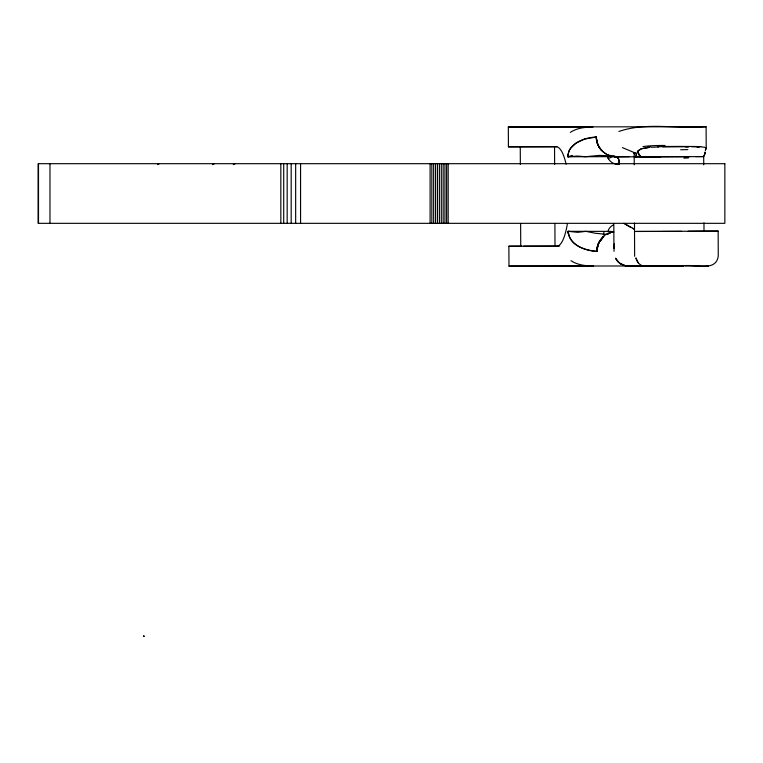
<?xml version="1.0" encoding="UTF-8"?>
<svg xmlns="http://www.w3.org/2000/svg" width="763" height="763" viewBox="0 0 763 763"><rect width="100%" height="100%" fill="white"/><g stroke="black" fill="none" stroke-linecap="round" stroke-linejoin="round"><path stroke-width="1.14" d="M599.537 241.823A15.27 14.421 -57.8 0 0 597.238 247.155L596.838 251.475C584.925 250.712 569.093 245.057 568.082 231.303L611.325 231.389M614.005 251.342L614.31 243.721M619.298 162.605L618.898 164.56L619.318 161.47L618.535 158.809L616.704 157.092L614.234 156.768A9.938 9.776 -65.9 0 0 616.103 156.882L617.668 157.731M705.832 147.497A33.725 5.007 -16.9 0 1 706.137 148.051L705.355 150.282L706.214 148.403L706.099 126.753L508.32 126.944L508.416 146.82L556.246 146.82A49.7 12.866 89.7 0 1 566.117 164.245M597.181 251.285C585.526 250.674 569.265 245.381 568.406 231.914M597.439 246.84L596.847 251.027L598.812 242.634L603.733 236.396L598.841 242.644L597.458 246.84L598.268 243.998M610.181 156.653L567.72 156.768C568.645 143.024 584.41 137.474 596.294 137.025A19.876 19.6 75.9 0 0 608.559 155.29L616.046 156.577L614.749 156.692M611.592 155.89L599.27 155.394L585.526 156.72L577.419 156.053L567.72 156.749L568.988 150.788L570.381 148.47L576.084 143.11L584.725 139.047L596.294 137.035A19.247 19.199 -71.5 0 0 601.654 150.349A19.065 18.884 -57.8 0 0 606.223 153.888M597.849 245.409L598.841 242.644M635.808 155.681L637.582 151.579M636.056 155.07L636.561 153.859M603.218 236.768L600.433 240.192M600.405 240.641L601.73 239.258M610.734 232.314L611.01 232.095A19.895 19.619 -75.3 0 1 613.509 231.523M603.171 236.759L603.733 236.396M570.371 132.371C576.952 127.917 585.231 127.135 592.965 126.944L508.32 126.944M606.919 234.537L610.762 232.486M606.862 234.527L608.578 233.592M636.704 156.186L635.302 156.911L660.644 156.825M157.464 164.636L159.324 163.692M212.486 164.636L214.336 163.692M233.306 164.636L235.157 163.692M618.907 131.465C646.652 121.803 677.239 129.338 706.099 126.753M613.204 231.637L611.096 232.391M612.145 232.028L613.185 231.618L611.039 232.372M572.317 155.414L568.244 156.758A19.876 13.934 8.9 0 1 567.786 155.137L567.71 154.746M610.963 232.105L610.658 232.2A19.867 19.59 -75.5 0 0 596.838 251.218L597.009 251.265M601.664 150.473L601.616 150.492A26.476 26.209 88.8 0 1 599.022 146.925L597.229 142.872L596.294 137.035C596.504 142.128 598.354 147.631 602.408 150.893M614.539 156.873L614.31 156.768M682.275 266.115C692.766 263.101 716.142 273.087 718.269 255.977L718.155 231.122L704.049 231.122M649.237 147.44L641.33 148.737L637.868 151.007A9.938 8.565 26.8 0 0 641.054 156.901M648.188 147.536L641.33 148.785L637.849 151.045A9.414 8.193 25.3 0 0 641.054 156.711L669.943 156.777M635.856 156.854L635.302 156.901L640.453 156.816M703.734 164.856L703.696 156.577L674.883 156.758M651.488 147.259L658.641 146.992M689.638 156.653L642.198 156.835L638.469 156.339L642.198 156.835M520.347 164.522L520.261 146.773L520.91 146.763L508.416 146.82M703.972 222.844L704.001 231.122L688.207 231.237M718.155 231.122L662.026 231.37M520.624 223.693L520.738 246.172L521.377 246.163L508.883 246.22L508.978 266.106L593.624 266.106C585.87 265.906 577.591 265.123 570.982 260.679M662.713 146.916L688.035 146.754M670.944 156.777L673.939 156.758M556.895 146.63L520.299 146.773M629.208 156.692L616.103 156.873A38.179 4.073 89.7 0 1 616.437 156.758L634.005 156.816M640.815 156.634L650.105 156.587M681.588 231.342L635.655 231.456L661.521 231.427M559.727 246.029L523.628 246.172M508.978 266.106L683.591 265.915L626.347 266.068L619.556 263.159L615.569 258.19C617.734 263.073 623.276 265.81 628.359 266.211L626.347 266.068M685.069 265.982L708.398 265.963M691.679 146.744L698.574 146.782M508.883 246.22L556.723 246.22A49.7 12.866 89.7 0 0 567.405 223.597M143.425 636.104L144.217 636.104M144.217 636.256L143.482 636.104M703.105 156.568L703.696 156.577M695.608 156.615L703.457 156.577A9.938 8.565 26.8 0 0 705.136 151.98A9.805 8.488 27.5 0 1 703.419 156.549L703.085 156.386M634.244 164.875L634.187 153.001L635.283 153.029L622.417 147.612M634.196 153.001L634.358 153.83L634.187 153.001L635.283 153.029M568.092 233.325L568.082 231.313L577.772 232.343L585.879 231.361L595.283 233.249L606.165 234.327M701.044 146.868L704.859 147.307L706.214 148.403M613.166 156.043L614.53 156.196M609.818 155.347L611.688 155.871M622.608 264.98L624.411 265.638M623.915 223.282L634.444 229.205M632.422 228.309L634.272 229.119M630.639 227.431L624.163 223.464M607.52 154.631L608.569 155.309M619.556 263.159L620.987 264.132M617.792 157.855L618.421 158.647M616.304 259.62L618.345 262.119M638.621 263.321L635.903 257.865A9.938 9.604 -90 0 0 645.422 266.201M618.478 158.761L619.27 161.212M607.691 156.768L608.54 158.771L607.691 156.768A9.938 7.592 18.2 0 0 617.887 164.522M634.492 223.054L634.635 256.301M613.814 223.607L613.929 248.528M554.539 146.63L554.625 164.379M554.901 223.54L555.006 246.029M448.177 163.692L448.177 223.33M446.622 163.692L446.622 223.33M444.934 163.692L444.934 223.33M443.15 163.692L443.15 223.33M441.291 163.692L441.291 223.33M439.393 163.692L439.393 223.33M437.457 163.692L437.457 223.33M435.539 163.692L435.539 223.33M433.661 163.692L433.661 223.33M431.839 163.692L431.839 223.33M430.103 163.692L430.103 223.33M300.565 163.692L300.565 223.33M295.663 163.692L295.663 223.33M291.18 163.692L291.18 223.33M287.174 163.692L287.174 223.33M283.712 163.692L283.712 223.33M280.841 163.692L280.841 223.33M49.977 163.692L49.977 223.33M38.503 163.692L38.503 223.33M642.961 146.62A34.621 4.712 2.1 0 1 665.069 145.485M662.236 146.534A34.783 0.773 -0.3 0 1 700.768 146.63M680.625 149.758A34.488 1.555 -2.1 0 1 687.835 149.615M604.153 231.475A49.7 12.866 89.7 0 1 603.275 234.623M568.158 232.925A19.848 13.858 -9.3 0 1 568.597 231.313M608.035 231.313A9.938 7.573 -18.7 0 1 613.242 224.942M683.877 158.132A26.114 1.688 -4.2 0 1 688.417 157.931M685.575 146.916A40.344 0.916 -1 0 1 688.903 146.897M697.077 147.068A39.914 3.863 -5.9 0 1 699.633 147.116M647.358 147.221A39.142 9.375 6.9 0 1 650.725 146.925M657.744 146.754A40.077 4.216 0.9 0 1 662.046 146.658M613.91 231.99A49.738 12.38 72.5 0 1 611.421 231.723M609.561 158.113A50.949 11.903 -61.7 0 1 614.129 156.854M618.516 161.985A23.653 7.601 -54.6 0 1 618.345 163.482M608.54 154.965A19.065 18.884 -57.8 0 1 607.529 154.536M610.677 232.477L609.427 233.135L610.619 232.505M724.85 163.692L38.15 163.692L38.15 223.33L724.85 223.33L724.85 163.692"/></g></svg>
